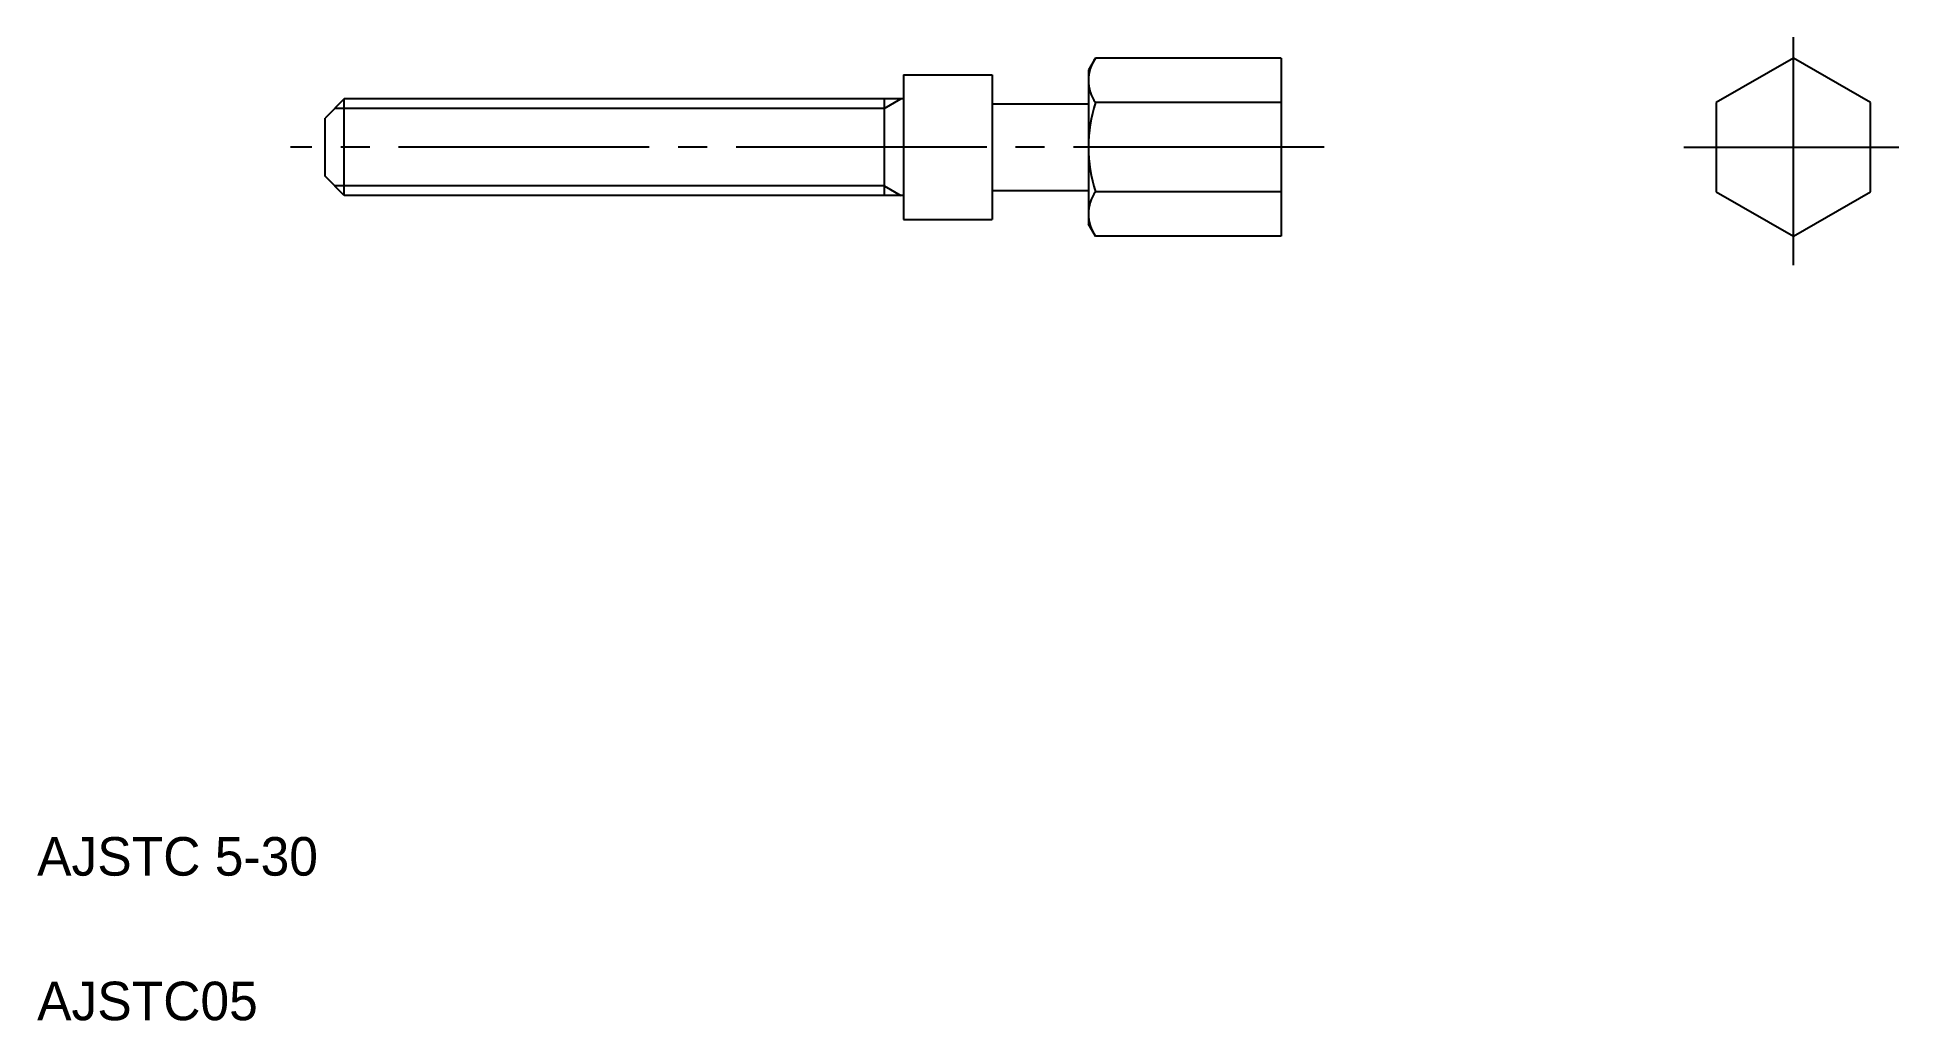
# Model space of a CAD drawing. Extents: x 5 to 101.6, y 5 to 56.
import ezdxf

# ---------------------------------------------------------------- set-up
doc = ezdxf.new("R2010")
doc.units = 0
doc.linetypes.add('CENTER', pattern=[17.5, 13, -1.5, 1.5, -1.5])
doc.layers.get('0').update_dxf_attribs({"linetype": 'CONTINUOUS'})
doc.layers.add('CENTER', color=1, linetype='CENTER')

msp = doc.modelspace()

# ---------------------------------------------------------------- linework, layer by layer
at = {"color": 7, "linetype": 'CONTINUOUS'}
for p, q in [((59.889, 54.907), (59.531, 54.288)), ((59.531, 54.288), (59.531, 46.288)), ((69.531, 54.907), (59.889, 54.907)), ((69.531, 54.907), (69.531, 45.67)), ((96.087, 54.907), (92.087, 52.598)), ((100.087, 52.598), (96.087, 54.907)), ((49.931, 54.038), (49.931, 46.538)), ((49.931, 54.038), (54.531, 54.038)), ((54.531, 54.038), (54.531, 46.538)), ((20.931, 52.788), (19.931, 51.788)), ((20.931, 47.788), (20.931, 52.788)), ((49.931, 52.788), (20.931, 52.788)), ((48.931, 52.788), (48.931, 47.788)), ((54.531, 52.538), (59.589, 52.538)), ((69.531, 52.598), (59.889, 52.598)), ((92.087, 52.598), (92.087, 47.979)), ((100.087, 47.979), (100.087, 52.598)), ((19.931, 48.788), (19.931, 51.788)), ((20.931, 47.788), (19.931, 48.788)), ((49.931, 47.788), (20.931, 47.788)), ((54.531, 48.038), (59.589, 48.038)), ((69.531, 47.979), (59.889, 47.979)), ((92.087, 47.979), (96.087, 45.67)), ((96.087, 45.67), (100.087, 47.979)), ((49.931, 46.538), (54.531, 46.538)), ((59.889, 45.67), (59.531, 46.288)), ((69.531, 45.67), (59.889, 45.67))]:
    msp.add_line(p, q, dxfattribs=at)
at = {"color": 3, "linetype": 'CONTINUOUS'}
for p, q in [((48.931, 52.288), (20.431, 52.288)), ((48.931, 52.288), (49.797, 52.788)), ((48.931, 48.288), (20.431, 48.288)), ((48.931, 48.288), (49.797, 47.788))]:
    msp.add_line(p, q, dxfattribs=at)
for p, q in [((56.796, 48.038), (56.796, 48.039)), ((59.06, 48.038), (59.06, 48.038))]:
    msp.add_line(p, q)
at = {"color": 7, "linetype": 'CONTINUOUS'}
for centre, radius, start, end in [((61.576, 53.753), 2.045, 145.61601, 214.38399), ((67.174, 50.288), 7.643, 162.41217, 197.58783), ((61.576, 46.824), 2.045, 145.61601, 214.38399)]:
    msp.add_arc(centre, radius, start, end, dxfattribs=at)
at = {"layer": 'CENTER', "color": 1, "linetype": 'CENTER'}
for p, q in [((96.087, 44.171), (96.087, 55.99)), ((71.75, 50.288), (18.137, 50.288)), ((90.412, 50.288), (101.555, 50.288))]:
    msp.add_line(p, q, dxfattribs=at)

# ---------------------------------------------------------------- texts
at = {"color": 7, "linetype": 'CONTINUOUS'}
for s, p in [('AJSTC 5-30', (5, 12.5)), ('AJSTC05', (5, 5))]:
    msp.add_text(s, height=2, dxfattribs=at).set_placement(p)

doc.saveas('drawing.dxf')
